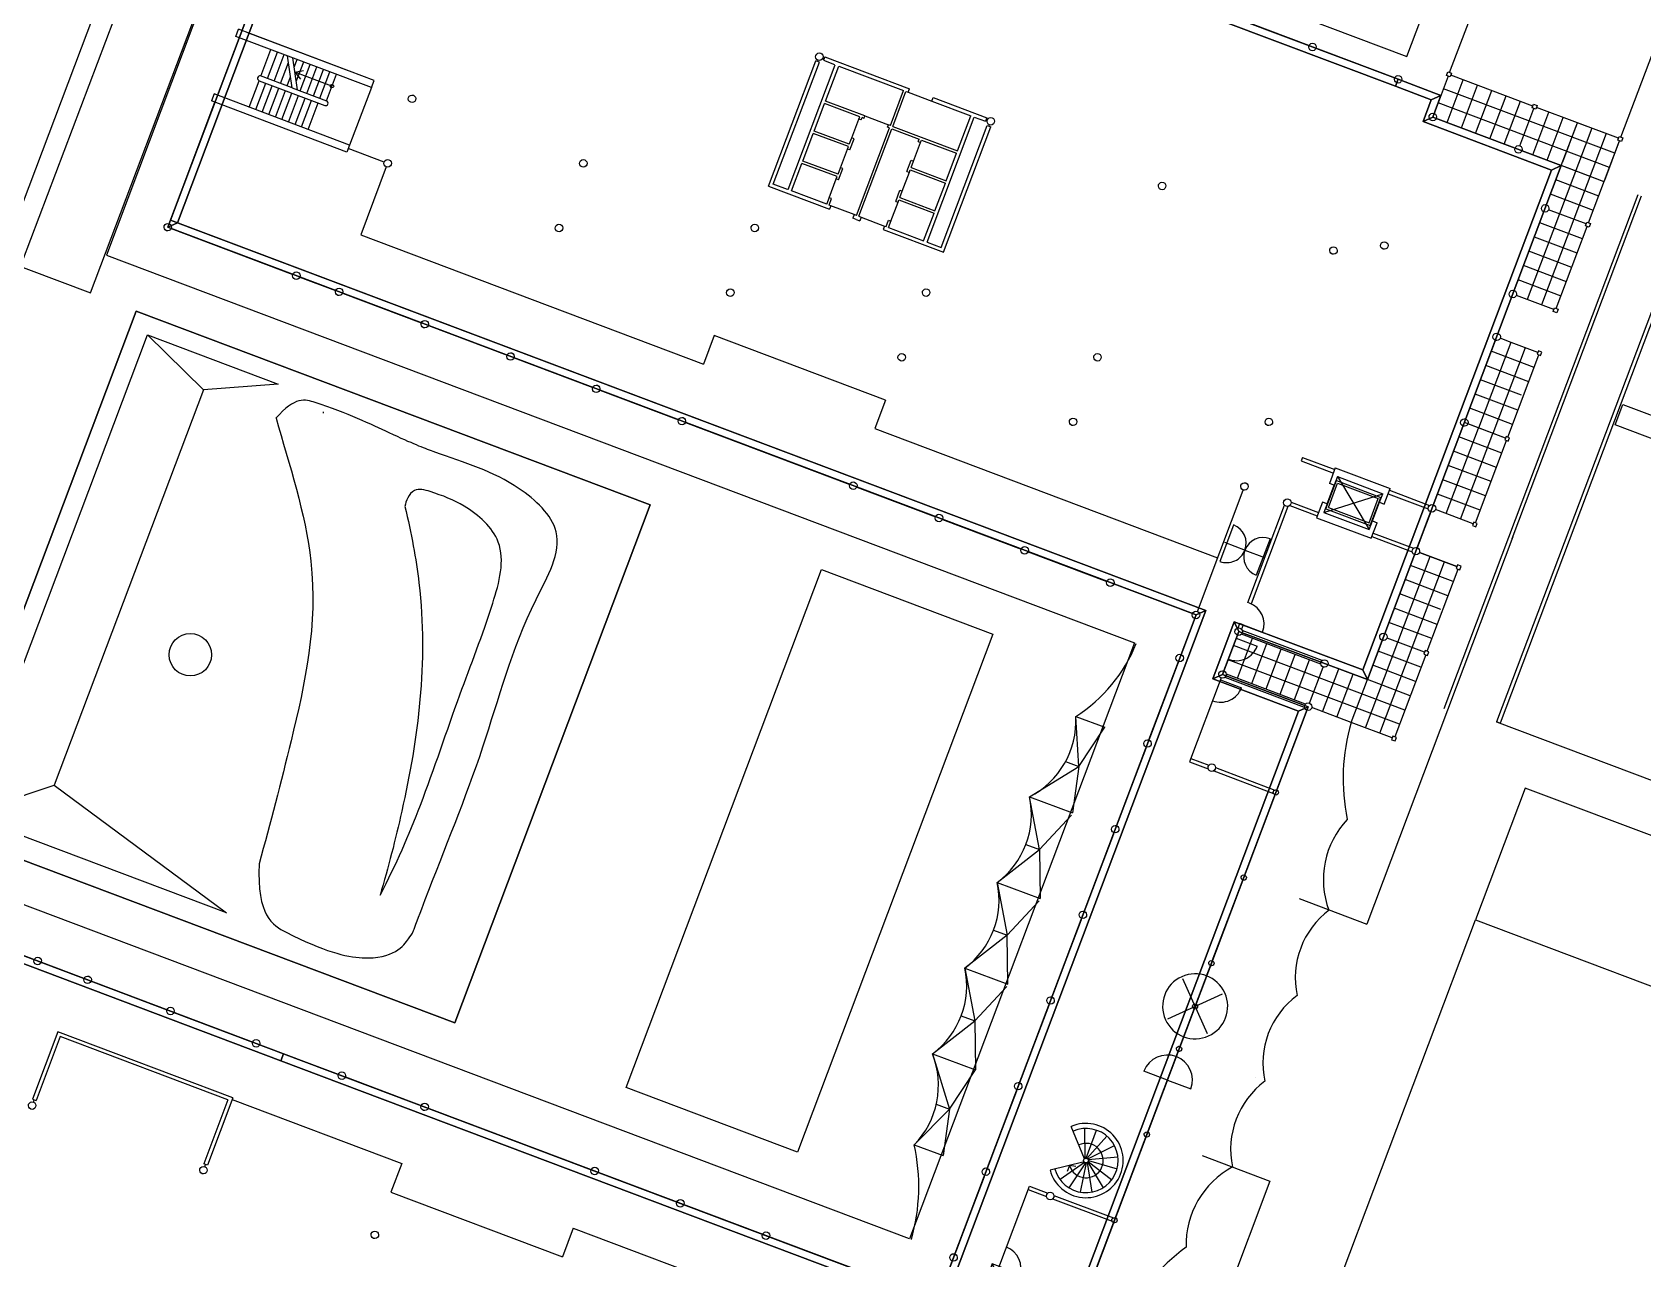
# Model space of a CAD drawing. Header units: millimetres. Extents: x 521005098 to 522149999836, y 174611071 to 175300000107.
# Drawn here: x 521922686028 to 521987053830, y 175031322689 to 175080360017 of the extents above; entities that cross this region are included whole.
import ezdxf

# ---------------------------------------------------------------- set-up
doc = ezdxf.new("R2010")
doc.units = ezdxf.units.MM
doc.header["$LTSCALE"] = 200
for name, color, linetype in [('0-35TEXT', 3, 'Continuous'), ('siteplan$0$0-35TEXT', 3, 'Continuous'), ('siteplan$0$siteplan$0$13', 1, 'Continuous'), ('siteplan$0$siteplan$0$22', 1, 'Continuous'), ('siteplan$0$siteplan$0$25', 1, 'Continuous'), ('siteplan$0$siteplan$0$27', 1, 'Continuous'), ('siteplan$0$siteplan$0$29', 1, 'Continuous'), ('siteplan$0$siteplan$0$30', 1, 'Continuous'), ('siteplan$0$siteplan$0$31', 1, 'Continuous'), ('siteplan$0$siteplan$0$32', 1, 'Continuous'), ('siteplan$0$siteplan$0$33', 1, 'Continuous'), ('siteplan$0$siteplan$0$42', 1, 'Continuous'), ('siteplan$0$siteplan$0$43', 1, 'Continuous'), ('siteplan$0$siteplan$0$48', 1, 'Continuous'), ('siteplan$0$siteplan$0$49', 1, 'Continuous'), ('siteplan$0$siteplan$0$5', 1, 'Continuous'), ('siteplan$0$siteplan$0$51', 1, 'Continuous'), ('siteplan$0$siteplan$0$53', 1, 'Continuous'), ('siteplan$0$siteplan$0$54', 1, 'Continuous'), ('siteplan$0$siteplan$0$55', 1, 'Continuous'), ('siteplan$0$siteplan$0$56', 1, 'Continuous'), ('siteplan$0$siteplan$0$62', 1, 'Continuous'), ('siteplan$0$siteplan$0$8', 1, 'Continuous')]:
    doc.layers.add(name, color=color, linetype=linetype)
doc.layers.get('siteplan$0$0-35TEXT').off()

# ---------------------------------------------------------------- blocks, each defined once
blk = doc.blocks.new('siteplan$0$siteplan')
at = {"layer": 'siteplan$0$siteplan$0$13', "color": 8}
for p, q in [((21464.74, 74935.321), (21464.214, 74936.614)), ((21464.77, 74935.339), (21464.755, 74936.534)), ((21464.805, 74935.344), (21465.227, 74936.463)), ((21464.839, 74935.336), (21465.64, 74936.223)), ((21464.868, 74935.316), (21465.938, 74935.85)), ((21464.722, 74935.2), (21463.366, 74934.871)), ((21464.746, 74935.174), (21463.767, 74934.488)), ((21464.777, 74935.159), (21464.117, 74934.162)), ((21464.812, 74935.157), (21464.562, 74933.987)), ((21464.846, 74935.167), (21465.039, 74933.987)), ((21464.873, 74935.189), (21465.484, 74934.161)), ((21464.888, 74935.288), (21466.079, 74935.393)), ((21464.89, 74935.219), (21465.835, 74934.486)), ((21464.895, 74935.254), (21466.042, 74934.916)), ((21464.141, 74935.059), (21464.048, 74934.813)), ((21464.4, 74935.012), (21464.141, 74935.059))]:
    blk.add_line(p, q, dxfattribs=at)
blk.add_circle((21464.801, 74935.25), 0.094, dxfattribs=at)
for radius, start, end in [(1.485, 194.77737, 113.29674), (1.285, 194.95755, 113.47692), (0.688, 196.12051, 114.63999)]:
    blk.add_arc((21464.801, 74935.25), radius, start, end, dxfattribs=at)
at = {"layer": 'siteplan$0$siteplan$0$22', "color": 8}
for p, q in [((21473.712, 74979.823), (21470.568, 74981.009)), ((21430.963, 74980.141), (21430.095, 74977.84)), ((21477.136, 74978.531), (21473.992, 74979.717)), ((21481.945, 74975.724), (21478.801, 74976.91)), ((21436.75, 74975.169), (21435.319, 74975.709)), ((21483.797, 74975.025), (21482.225, 74975.618)), ((21436.838, 74974.976), (21435.814, 74972.262)), ((21483.206, 74973.458), (21483.797, 74975.025)), ((21481.914, 74970.034), (21483.1, 74973.178)), ((21435.814, 74972.262), (21449.512, 74967.095)), ((21481.269, 74968.322), (21481.809, 74969.753)), ((21449.943, 74968.237), (21449.512, 74967.095)), ((21456.791, 74965.653), (21449.943, 74968.237)), ((21479.977, 74964.897), (21481.163, 74968.041)), ((21456.791, 74965.653), (21456.361, 74964.512)), ((21456.361, 74964.512), (21470.059, 74959.345)), ((21478.683, 74961.467), (21479.871, 74964.616)), ((21473.45, 74963.361), (21473.397, 74963.221)), ((21473.397, 74963.221), (21474.687, 74962.734)), ((21473.45, 74963.361), (21474.74, 74962.874)), ((21469.251, 74957.202), (21471.082, 74962.058)), ((21471.263, 74957.566), (21472.732, 74961.458)), ((21472.996, 74961.576), (21474.094, 74961.162)), ((21476.876, 74961.908), (21478.482, 74961.302)), ((21476.929, 74962.049), (21478.535, 74961.443)), ((21472.872, 74961.405), (21471.404, 74957.513)), ((21472.942, 74961.436), (21474.041, 74961.022)), ((21478.577, 74961.186), (21478.037, 74959.755)), ((21470.701, 74960.658), (21470.153, 74959.203)), ((21476.23, 74960.196), (21477.836, 74959.59)), ((21476.283, 74960.336), (21477.889, 74959.73)), ((21478.383, 74960.672), (21478.035, 74959.75)), ((21470.333, 74959.966), (21471.157, 74959.656)), ((21471.154, 74959.657), (21471.94, 74959.36)), ((21472.156, 74960.11), (21471.607, 74958.655)), ((21476.743, 74956.325), (21477.929, 74959.469)), ((21477.863, 74959.293), (21477.709, 74958.886)), ((21471.404, 74957.513), (21471.263, 74957.566)), ((21468.601, 74955.479), (21469.145, 74956.921)), ((21470.878, 74956.545), (21470.946, 74956.724)), ((21471.086, 74956.671), (21470.946, 74956.724)), ((21471.086, 74956.671), (21471.006, 74956.459)), ((21471.016, 74956.697), (21471.858, 74956.38)), ((21474.242, 74955.239), (21471.045, 74956.445)), ((21470.31, 74954.825), (21470.85, 74956.256)), ((21470.804, 74956.134), (21471.646, 74955.817)), ((21474.183, 74955.101), (21471.014, 74956.296)), ((21476.047, 74954.478), (21476.637, 74956.045)), ((21467.313, 74952.065), (21468.495, 74955.198)), ((21476.047, 74954.478), (21474.475, 74955.071)), ((21470.204, 74954.544), (21468.939, 74951.19)), ((21470.177, 74954.473), (21471.019, 74954.155)), ((21470.352, 74954.569), (21473.515, 74953.376)), ((21470.405, 74954.709), (21473.567, 74953.516)), ((21473.628, 74953.252), (21472.427, 74950.066)), ((21467.186, 74951.728), (21466.021, 74948.641)), ((21468.939, 74951.19), (21469.686, 74950.908)), ((21468.992, 74951.33), (21469.717, 74951.057)), ((21469.904, 74950.826), (21472.294, 74949.924)), ((21469.978, 74950.958), (21472.348, 74950.064)), ((21472.352, 74949.87), (21471.142, 74946.661)), ((21465.894, 74948.304), (21464.729, 74945.216)), ((21469.85, 74943.236), (21471.068, 74946.464)), ((21464.602, 74944.879), (21463.438, 74941.792)), ((21469.623, 74942.633), (21469.776, 74943.04)), ((21469.658, 74940.323), (21468.669, 74942.51)), ((21468.07, 74940.922), (21470.257, 74941.911)), ((21463.311, 74941.455), (21462.146, 74938.367)), ((21467.267, 74936.388), (21468.484, 74939.616)), ((21468.559, 74939.812), (21468.705, 74940.2)), ((21468.052, 74938.47), (21467.116, 74938.823)), ((21468.052, 74938.47), (21468.988, 74938.117)), ((21430.677, 74937.69), (21437.456, 74935.133)), ((21462.019, 74938.031), (21460.854, 74934.943)), ((21465.975, 74932.964), (21467.193, 74936.192)), ((21437.456, 74935.133), (21437.025, 74933.992)), ((21460.727, 74934.606), (21459.562, 74931.518)), ((21437.025, 74933.992), (21443.874, 74931.408)), ((21461.275, 74930.873), (21462.54, 74934.227)), ((21462.487, 74934.087), (21463.222, 74933.809)), ((21462.54, 74934.227), (21463.274, 74933.95)), ((21463.518, 74933.858), (21465.895, 74932.961)), ((21463.464, 74933.718), (21465.843, 74932.821)), ((21444.304, 74932.55), (21443.874, 74931.408)), ((21444.304, 74932.55), (21451.083, 74929.993)), ((21464.699, 74929.581), (21465.901, 74932.767))]:
    blk.add_line(p, q, dxfattribs=at)
blk.add_circle((21469.164, 74941.417), 0.1, dxfattribs=at)
for centre, radius, start, end in [((21470.427, 74959.931), 0.778, 339.3328, 69.3328), ((21470.427, 74959.931), 0.778, 249.3328, 339.3328), ((21471.882, 74959.382), 0.778, 159.3328, 249.3328), ((21471.882, 74959.382), 0.778, 69.3328, 159.3328), ((21471.016, 74956.697), 0.9, 339.3328, 69.3328), ((21470.804, 74956.134), 0.9, 249.3328, 339.3328), ((21470.177, 74954.473), 0.9, 249.3328, 339.3328), ((21469.164, 74941.417), 1.3, 114.3328, 204.3328), ((21469.164, 74941.417), 1.3, 24.3328, 114.3328), ((21469.164, 74941.417), 1.3, 294.3328, 24.3328), ((21469.164, 74941.417), 1.3, 204.3328, 294.3328), ((21468.052, 74938.47), 1, 339.3328, 159.3328), ((21461.302, 74930.944), 0.9, 339.3328, 69.3328)]:
    blk.add_arc(centre, radius, start, end, dxfattribs=at)
at = {"layer": 'siteplan$0$siteplan$0$25', "color": 8}
for p, q in [((21430.822, 74980.194), (21430.928, 74980.475)), ((21436.24, 74978.151), (21430.822, 74980.194)), ((21436.346, 74978.432), (21430.928, 74980.475)), ((21435.326, 74978.816), (21431.303, 74980.334)), ((21436.24, 74978.151), (21436.346, 74978.432)), ((21429.954, 74977.892), (21429.848, 74977.612)), ((21435.266, 74975.568), (21429.848, 74977.612)), ((21435.372, 74975.849), (21429.954, 74977.892)), ((21435.372, 74975.849), (21435.266, 74975.568)), ((21474.766, 74962.945), (21476.955, 74962.119)), ((21474.847, 74962.593), (21476.662, 74961.909)), ((21474.014, 74960.952), (21476.204, 74960.126)), ((21474.307, 74961.162), (21476.122, 74960.477)), ((21423.714, 74940.397), (21422.699, 74937.707)), ((21430.703, 74937.761), (21423.714, 74940.397)), ((21423.801, 74940.204), (21422.84, 74937.654)), ((21430.51, 74937.673), (21423.801, 74940.204)), ((21422.699, 74937.707), (21422.84, 74937.654)), ((21422.734, 74937.587), (21422.769, 74937.681)), ((21430.51, 74937.673), (21429.548, 74935.124)), ((21430.703, 74937.761), (21429.689, 74935.071)), ((21429.689, 74935.071), (21429.548, 74935.124)), ((21429.583, 74935.004), (21429.618, 74935.097))]:
    blk.add_line(p, q, dxfattribs=at)
at = {"layer": 'siteplan$0$siteplan$0$27', "color": 8}
for p, q in [((21431.827, 74978.606), (21432.226, 74979.665)), ((21432.089, 74978.507), (21432.488, 74979.566)), ((21432.351, 74978.409), (21432.75, 74979.467)), ((21432.612, 74978.31), (21432.93, 74979.151)), ((21433.158, 74978.964), (21433.274, 74979.269)), ((21433.24, 74978.387), (21433.536, 74979.171)), ((21433.398, 74978.013), (21433.798, 74979.072)), ((21433.66, 74977.914), (21434.06, 74978.973)), ((21433.922, 74977.816), (21434.322, 74978.874)), ((21431.358, 74977.363), (21431.756, 74978.419)), ((21431.62, 74977.264), (21432.018, 74978.32)), ((21431.882, 74977.165), (21432.28, 74978.221)), ((21432.874, 74978.211), (21433.012, 74978.574)), ((21434.184, 74977.717), (21434.584, 74978.775)), ((21434.446, 74977.618), (21434.846, 74978.677)), ((21432.144, 74977.067), (21432.542, 74978.123)), ((21432.406, 74976.968), (21432.804, 74978.024)), ((21432.668, 74976.869), (21433.066, 74977.925)), ((21432.93, 74976.77), (21433.328, 74977.826)), ((21433.192, 74976.671), (21433.59, 74977.727)), ((21433.453, 74976.572), (21433.852, 74977.628)), ((21433.715, 74976.474), (21434.114, 74977.53)), ((21481.212, 74952.787), (21507.964, 74942.696)), ((21482.353, 74950.143), (21480.366, 74944.877)), ((21488.072, 74947.986), (21482.353, 74950.143)), ((21473.31, 74926.172), (21480.366, 74944.877)), ((21480.366, 74944.877), (21487.852, 74942.053))]:
    blk.add_line(p, q, dxfattribs=at)
at = {"layer": 'siteplan$0$siteplan$0$29', "color": 8}
for p, q in [((21479.21, 74978.631), (21479.263, 74978.771)), ((21479.35, 74978.578), (21479.21, 74978.631)), ((21479.263, 74978.771), (21479.403, 74978.718)), ((21479.403, 74978.718), (21479.35, 74978.578)), ((21482.635, 74977.339), (21482.687, 74977.48)), ((21482.775, 74977.286), (21482.635, 74977.339)), ((21482.687, 74977.48), (21482.828, 74977.427)), ((21482.828, 74977.427), (21482.775, 74977.286)), ((21486.059, 74976.048), (21486.112, 74976.188)), ((21486.199, 74975.995), (21486.059, 74976.048)), ((21486.112, 74976.188), (21486.252, 74976.135)), ((21486.252, 74976.135), (21486.199, 74975.995)), ((21484.767, 74972.623), (21484.82, 74972.764)), ((21484.907, 74972.57), (21484.767, 74972.623)), ((21484.82, 74972.764), (21484.96, 74972.711)), ((21484.96, 74972.711), (21484.907, 74972.57)), ((21483.475, 74969.199), (21483.528, 74969.339)), ((21483.616, 74969.146), (21483.475, 74969.199)), ((21483.528, 74969.339), (21483.668, 74969.286)), ((21483.668, 74969.286), (21483.616, 74969.146)), ((21482.882, 74967.627), (21482.829, 74967.486)), ((21482.829, 74967.486), (21482.969, 74967.433)), ((21483.022, 74967.574), (21482.882, 74967.627)), ((21482.969, 74967.433), (21483.022, 74967.574)), ((21481.59, 74964.202), (21481.537, 74964.062)), ((21481.537, 74964.062), (21481.678, 74964.009)), ((21481.731, 74964.149), (21481.59, 74964.202)), ((21481.678, 74964.009), (21481.731, 74964.149)), ((21480.299, 74960.778), (21480.246, 74960.637)), ((21480.246, 74960.637), (21480.386, 74960.584)), ((21480.439, 74960.725), (21480.299, 74960.778)), ((21480.386, 74960.584), (21480.439, 74960.725)), ((21479.653, 74959.066), (21479.6, 74958.925)), ((21479.6, 74958.925), (21479.74, 74958.872)), ((21479.793, 74959.013), (21479.653, 74959.066)), ((21479.74, 74958.872), (21479.793, 74959.013)), ((21478.361, 74955.641), (21478.308, 74955.501)), ((21478.308, 74955.501), (21478.448, 74955.448)), ((21478.501, 74955.588), (21478.361, 74955.641)), ((21478.448, 74955.448), (21478.501, 74955.588)), ((21477.069, 74952.217), (21477.016, 74952.076)), ((21477.016, 74952.076), (21477.157, 74952.024)), ((21477.21, 74952.164), (21477.069, 74952.217)), ((21477.157, 74952.024), (21477.21, 74952.164))]:
    blk.add_line(p, q, dxfattribs=at)
for centre, radius, start, end in [((21454.146, 74979.38), 0.15, 69.3328, 69.33223), ((21473.852, 74979.77), 0.15, 69.3328, 69.33223), ((21477.276, 74978.479), 0.15, 69.3328, 69.33223), ((21437.865, 74977.698), 0.15, 249.3328, 249.33223), ((21460.995, 74976.797), 0.15, 69.3328, 69.33223), ((21478.662, 74976.968), 0.15, 69.3328, 69.33223), ((21482.087, 74975.676), 0.15, 69.3328, 69.33223), ((21436.891, 74975.116), 0.15, 249.3328, 249.33223), ((21444.714, 74975.115), 0.15, 249.3328, 249.33223), ((21467.844, 74974.213), 0.15, 69.3328, 69.33223), ((21483.153, 74973.318), 0.15, 69.3328, 69.33223), ((21428.104, 74972.563), 0.15, 69.3328, 69.33223), ((21443.74, 74972.532), 0.15, 249.3328, 249.33223), ((21451.563, 74972.531), 0.15, 69.3328, 69.33223), ((21474.693, 74971.63), 0.15, 69.3328, 69.33223), ((21476.725, 74971.831), 0.15, 69.3328, 69.33223), ((21433.241, 74970.625), 0.15, 249.3328, 249.33223), ((21434.953, 74969.979), 0.15, 69.3328, 69.33223), ((21450.588, 74969.949), 0.15, 69.3328, 69.33223), ((21458.411, 74969.948), 0.15, 69.3328, 69.33223), ((21481.861, 74969.893), 0.15, 69.3328, 69.33223), ((21438.377, 74968.687), 0.15, 69.3328, 69.33223), ((21481.216, 74968.181), 0.15, 69.3328, 69.33223), ((21441.802, 74967.396), 0.15, 69.3328, 69.33223), ((21457.437, 74967.365), 0.15, 69.3328, 69.33223), ((21465.26, 74967.364), 0.15, 249.3328, 249.33223), ((21445.226, 74966.104), 0.15, 69.3328, 69.33223), ((21448.651, 74964.812), 0.15, 69.3328, 69.33223), ((21464.286, 74964.782), 0.15, 249.3328, 249.33223), ((21472.109, 74964.781), 0.15, 249.3328, 249.33223), ((21479.924, 74964.757), 0.15, 69.3328, 69.33223), ((21455.5, 74962.229), 0.15, 69.3328, 69.33223), ((21471.135, 74962.198), 0.15, 249.3328, 249.33223), ((21472.848, 74961.553), 0.15, 69.3328, 69.33223), ((21478.63, 74961.327), 0.15, 249.3328, 249.33223), ((21458.924, 74960.937), 0.15, 69.3328, 69.33223), ((21462.349, 74959.645), 0.15, 69.3328, 69.33223), ((21477.984, 74959.615), 0.15, 249.3328, 249.33223), ((21465.773, 74958.353), 0.15, 69.3328, 69.33223), ((21469.198, 74957.062), 0.15, 69.3328, 69.33223), ((21470.903, 74956.397), 0.15, 69.3328, 69.33223), ((21476.69, 74956.185), 0.15, 249.3328, 249.33223), ((21468.548, 74955.339), 0.15, 249.3328, 249.33223), ((21474.332, 74955.119), 0.15, 249.3328, 249.33223), ((21470.257, 74954.684), 0.15, 69.3328, 69.33223), ((21473.681, 74953.393), 0.15, 69.3328, 69.33223), ((21467.26, 74951.925), 0.15, 249.3328, 249.33223), ((21469.828, 74950.956), 0.15, 69.3328, 69.33223), ((21472.389, 74949.968), 0.105, 69.3328, 69.33223), ((21465.968, 74948.5), 0.15, 249.3328, 249.33223), ((21471.105, 74946.562), 0.105, 69.3328, 69.33223), ((21464.676, 74945.076), 0.15, 249.3328, 249.33223), ((21422.907, 74943.229), 0.15, 69.3328, 69.33223), ((21469.813, 74943.138), 0.105, 69.3328, 69.33223), ((21424.899, 74942.478), 0.15, 249.3328, 249.33223), ((21424.899, 74942.478), 0.15, 160.65326, 161.62206), ((21463.385, 74941.651), 0.15, 69.3328, 69.33223), ((21428.212, 74941.228), 0.15, 249.3328, 249.33223), ((21431.636, 74939.936), 0.15, 249.3328, 249.33223), ((21468.522, 74939.714), 0.105, 249.3328, 249.33223), ((21435.061, 74938.645), 0.15, 249.3328, 249.33223), ((21462.093, 74938.227), 0.15, 69.3328, 69.33223), ((21422.681, 74937.447), 0.15, 69.3328, 69.33223), ((21438.373, 74937.395), 0.15, 249.3328, 249.33223), ((21467.23, 74936.29), 0.105, 249.3328, 249.33223), ((21429.53, 74934.863), 0.15, 249.3328, 249.33223), ((21445.166, 74934.833), 0.15, 249.3328, 249.33223), ((21460.801, 74934.803), 0.15, 69.3328, 69.33223), ((21463.37, 74933.834), 0.15, 249.3328, 249.33223), ((21448.59, 74933.541), 0.15, 249.3328, 249.33223), ((21465.938, 74932.865), 0.105, 249.3328, 249.33223), ((21436.379, 74932.28), 0.15, 249.3328, 249.33223), ((21452.015, 74932.249), 0.15, 249.3328, 249.33223), ((21459.509, 74931.378), 0.15, 69.3328, 69.33223)]:
    blk.add_arc(centre, radius, start, end, dxfattribs=at)
at = {"layer": 'siteplan$0$siteplan$0$30', "color": 8}
for p, q in [((21433.074, 74978.136), (21432.893, 74979.413)), ((21433.287, 74978.055), (21433.106, 74979.333)), ((21433.187, 74978.761), (21433.528, 74978.824)), ((21433.187, 74978.761), (21433.402, 74978.488)), ((21434.667, 74978.203), (21433.187, 74978.761))]:
    blk.add_line(p, q, dxfattribs=at)
blk.add_circle((21434.667, 74978.203), 0.0679, dxfattribs=at)
at = {"layer": 'siteplan$0$siteplan$0$31', "color": 8}
for p, q in [((21431.756, 74978.419), (21434.376, 74977.431)), ((21433.074, 74978.136), (21431.812, 74978.612)), ((21482.661, 74977.409), (21479.377, 74978.648)), ((21433.074, 74978.136), (21434.446, 74977.618)), ((21436.24, 74978.151), (21435.372, 74975.849)), ((21486.085, 74976.118), (21482.801, 74977.356)), ((21486.085, 74976.118), (21484.514, 74976.71)), ((21484.89, 74972.737), (21486.129, 74976.021)), ((21485.536, 74974.45), (21486.129, 74976.021)), ((21483.598, 74969.313), (21484.837, 74972.597)), ((21481.66, 74964.176), (21482.899, 74967.46)), ((21480.369, 74960.751), (21481.608, 74964.035)), ((21478.124, 74959.562), (21479.626, 74958.995)), ((21478.431, 74955.615), (21479.67, 74958.899)), ((21478.378, 74955.474), (21477.139, 74952.19)), ((21475.401, 74952.766), (21473.827, 74953.359)), ((21477.043, 74952.146), (21475.401, 74952.766))]:
    blk.add_line(p, q, dxfattribs=at)
for centre, start, end in [((21431.792, 74978.514), 78.21793, 249.3328), ((21434.411, 74977.524), 249.3328, 69.3328)]:
    blk.add_arc(centre, 0.1, start, end, dxfattribs=at)
at = {"layer": 'siteplan$0$siteplan$0$32', "color": 8}
for p, q in [((21474.766, 74962.945), (21474.531, 74962.323)), ((21474.384, 74961.309), (21474.808, 74962.432)), ((21474.436, 74961.503), (21474.719, 74962.252)), ((21474.487, 74961.356), (21474.854, 74962.329)), ((21474.719, 74962.252), (21474.531, 74962.323)), ((21474.847, 74962.593), (21474.719, 74962.252)), ((21474.808, 74962.432), (21476.586, 74961.761)), ((21474.847, 74962.593), (21476.122, 74960.477)), ((21474.854, 74962.329), (21476.482, 74961.715)), ((21476.721, 74961.497), (21476.955, 74962.119)), ((21474.249, 74961.574), (21474.014, 74960.952)), ((21474.436, 74961.503), (21474.249, 74961.574)), ((21474.307, 74961.162), (21476.662, 74961.909)), ((21474.436, 74961.503), (21474.307, 74961.162)), ((21476.115, 74960.742), (21476.482, 74961.715)), ((21476.162, 74960.639), (21476.586, 74961.761)), ((21476.251, 74960.819), (21476.534, 74961.567)), ((21476.534, 74961.567), (21476.662, 74961.909)), ((21476.534, 74961.567), (21476.721, 74961.497)), ((21474.384, 74961.309), (21476.162, 74960.639)), ((21474.487, 74961.356), (21476.115, 74960.742)), ((21476.122, 74960.477), (21476.251, 74960.819)), ((21476.251, 74960.819), (21476.438, 74960.748)), ((21476.204, 74960.126), (21476.438, 74960.748))]:
    blk.add_line(p, q, dxfattribs=at)
at = {"layer": 'siteplan$0$siteplan$0$33', "color": 8}
for p, q in [((21464.397, 74953.005), (21465.548, 74952.571)), ((21464.516, 74951.004), (21464.397, 74953.005)), ((21464.516, 74951.004), (21465.548, 74952.571)), ((21463.986, 74951.204), (21464.516, 74951.004)), ((21462.544, 74949.792), (21464.516, 74951.004)), ((21464.516, 74951.004), (21464.256, 74949.146)), ((21462.544, 74949.792), (21464.256, 74949.146)), ((21462.943, 74947.686), (21462.544, 74949.792)), ((21464.221, 74949.053), (21462.943, 74947.686)), ((21461.252, 74946.368), (21462.943, 74947.686)), ((21462.401, 74947.89), (21462.943, 74947.686)), ((21462.943, 74947.686), (21462.964, 74945.722)), ((21461.252, 74946.368), (21462.964, 74945.722)), ((21461.252, 74946.368), (21461.652, 74944.261)), ((21461.652, 74944.261), (21462.929, 74945.628)), ((21461.652, 74944.261), (21459.96, 74942.943)), ((21461.109, 74944.466), (21461.652, 74944.261)), ((21461.672, 74942.297), (21461.652, 74944.261)), ((21459.96, 74942.943), (21461.672, 74942.297)), ((21459.96, 74942.943), (21460.36, 74940.837)), ((21460.36, 74940.837), (21461.637, 74942.204)), ((21459.817, 74941.041), (21460.36, 74940.837)), ((21458.668, 74939.519), (21460.36, 74940.837)), ((21460.36, 74940.837), (21460.381, 74938.873)), ((21458.668, 74939.519), (21460.381, 74938.873)), ((21458.668, 74939.519), (21459.349, 74937.306)), ((21459.349, 74937.306), (21460.381, 74938.873)), ((21457.938, 74935.883), (21459.349, 74937.306)), ((21458.819, 74937.506), (21459.349, 74937.306)), ((21459.349, 74937.306), (21459.089, 74935.448)), ((21457.938, 74935.883), (21459.089, 74935.448))]:
    blk.add_line(p, q, dxfattribs=at)
for centre, radius, start, end in [((21461.044, 74958.237), 6.214, 302.65126, 338.15904), ((21460.972, 74952.839), 3.429, 297.28021, 2.76555), ((21483.014, 74950.519), 7.938, 163.55769, 191.83034), ((21459.235, 74949.084), 3.383, 306.59017, 12.07543), ((21477.79, 74946.486), 3.502, 136.61243, 200.54592), ((21457.943, 74945.66), 3.383, 306.59015, 12.07545), ((21476.546, 74942.554), 3.383, 126.59016, 192.07544), ((21456.652, 74942.235), 3.383, 306.59016, 12.07544), ((21475.239, 74939.136), 3.37, 126.44141, 192.22419), ((21455.476, 74938.269), 3.429, 315.90007, 21.38539), ((21473.985, 74935.697), 3.404, 126.80688, 191.85027), ((21474.089, 74939.569), 2.718, 201.6531890004459, 201.6531920002091), ((21450.366, 74934.215), 7.753, 344.12378, 12.41764), ((21472.36, 74931.873), 3.56, 118.63111, 181.42496), ((21473.323, 74925.599), 7.663, 126.16435, 155.3498)]:
    blk.add_arc(centre, radius, start, end, dxfattribs=at)
at = {"layer": 'siteplan$0$siteplan$0$42', "color": 8}
for p, q in [((21455.967, 74977.01), (21454.39, 74977.605)), ((21456.982, 74976.627), (21457.511, 74978.031)), ((21457.075, 74976.592), (21457.605, 74977.995)), ((21455.758, 74976.982), (21454.355, 74977.511)), ((21455.723, 74976.887), (21455.758, 74976.982)), ((21455.816, 74976.852), (21455.852, 74976.946)), ((21455.931, 74976.916), (21455.852, 74976.946)), ((21455.931, 74976.916), (21455.967, 74977.01)), ((21455.307, 74975.784), (21453.903, 74976.314)), ((21455.342, 74975.878), (21453.938, 74976.407)), ((21455.627, 74973.034), (21456.947, 74976.534)), ((21455.72, 74972.999), (21457.04, 74976.498)), ((21455.816, 74976.852), (21455.723, 74976.887)), ((21456.867, 74976.564), (21456.902, 74976.657)), ((21456.947, 74976.534), (21456.867, 74976.564)), ((21456.982, 74976.627), (21456.902, 74976.657)), ((21457.04, 74976.498), (21458.135, 74976.085)), ((21457.075, 74976.592), (21459.667, 74975.614)), ((21455.271, 74975.689), (21455.307, 74975.784)), ((21455.364, 74975.654), (21455.271, 74975.689)), ((21455.342, 74975.878), (21455.44, 74976.139)), ((21455.364, 74975.654), (21455.534, 74976.103)), ((21455.534, 74976.103), (21455.44, 74976.139)), ((21458.099, 74975.991), (21458.135, 74976.085)), ((21458.099, 74975.991), (21458.193, 74975.955)), ((21458.193, 74975.955), (21458.228, 74976.05)), ((21458.228, 74976.05), (21459.632, 74975.521)), ((21454.855, 74974.587), (21453.451, 74975.116)), ((21454.89, 74974.68), (21453.487, 74975.209)), ((21457.647, 74974.793), (21457.817, 74975.242)), ((21457.812, 74974.946), (21457.91, 74975.207)), ((21457.817, 74975.242), (21457.91, 74975.207)), ((21454.819, 74974.492), (21454.855, 74974.587)), ((21454.913, 74974.457), (21454.819, 74974.492)), ((21454.89, 74974.68), (21454.989, 74974.941)), ((21454.913, 74974.457), (21455.082, 74974.906)), ((21455.082, 74974.906), (21454.989, 74974.941)), ((21457.647, 74974.793), (21457.741, 74974.758)), ((21457.741, 74974.758), (21457.777, 74974.852)), ((21457.777, 74974.852), (21459.18, 74974.323)), ((21457.812, 74974.946), (21459.215, 74974.417)), ((21454.438, 74973.482), (21454.544, 74973.762)), ((21454.532, 74973.447), (21454.63, 74973.708)), ((21454.63, 74973.708), (21454.537, 74973.743)), ((21457.196, 74973.595), (21457.365, 74974.044)), ((21457.36, 74973.748), (21457.459, 74974.009)), ((21457.36, 74973.748), (21458.764, 74973.219)), ((21457.365, 74974.044), (21457.459, 74974.009)), ((21457.196, 74973.595), (21457.289, 74973.56)), ((21457.289, 74973.56), (21457.325, 74973.655)), ((21457.325, 74973.655), (21458.728, 74973.125)), ((21456.815, 74972.586), (21456.913, 74972.847)), ((21456.908, 74972.551), (21457.014, 74972.83)), ((21456.913, 74972.847), (21457.007, 74972.812))]:
    blk.add_line(p, q, dxfattribs=at)
at = {"layer": 'siteplan$0$siteplan$0$43', "color": 8}
for p, q in [((21457.698, 74977.96), (21458.634, 74977.607)), ((21455.967, 74977.01), (21456.902, 74976.657)), ((21455.44, 74976.139), (21455.723, 74976.887)), ((21454.989, 74974.941), (21455.271, 74975.689)), ((21457.91, 74975.207), (21458.193, 74975.955)), ((21454.537, 74973.743), (21454.819, 74974.492)), ((21457.459, 74974.009), (21457.741, 74974.758)), ((21455.533, 74973.07), (21454.597, 74973.422)), ((21457.007, 74972.812), (21457.289, 74973.56)), ((21455.814, 74972.964), (21456.749, 74972.611))]:
    blk.add_line(p, q, dxfattribs=at)
at = {"layer": 'siteplan$0$siteplan$0$48', "color": 8}
for p, q in [((21421.541, 74971.472), (21438.898, 75017.487)), ((21439.648, 75017.204), (21422.29, 74971.189)), ((21485.952, 74964.659), (21486.261, 74965.478)), ((21486.261, 74965.478), (21522.656, 74951.749)), ((21522.348, 74950.93), (21485.952, 74964.659))]:
    blk.add_line(p, q, dxfattribs=at)
at = {"layer": 'siteplan$0$siteplan$0$49', "color": 8}
for p, q in [((21436.358, 74993.593), (21428.491, 74972.738)), ((21477.17, 74978.198), (21436.358, 74993.593)), ((21478.602, 74977.658), (21477.17, 74978.198)), ((21478.276, 74976.793), (21478.602, 74977.658)), ((21483.411, 74974.85), (21478.276, 74976.793)), ((21475.871, 74954.864), (21483.411, 74974.85)), ((21428.491, 74972.738), (21469.584, 74957.236)), ((21469.584, 74957.236), (21459.038, 74929.279)), ((21469.87, 74954.51), (21470.727, 74956.782)), ((21470.727, 74956.782), (21475.871, 74954.864)), ((21473.295, 74953.218), (21469.87, 74954.51)), ((21464.471, 74929.827), (21473.295, 74953.218)), ((21432.628, 74939.242), (21417.945, 74944.78)), ((21459.038, 74929.279), (21432.628, 74939.242))]:
    blk.add_line(p, q, dxfattribs=at)
at = {"layer": 'siteplan$0$siteplan$0$5', "color": 8}
for p, q in [((21479.28, 74978.605), (21478.715, 74977.108)), ((21479.231, 74976.747), (21479.877, 74978.459)), ((21479.802, 74976.532), (21480.448, 74978.244)), ((21485.94, 74975.521), (21479.09, 74978.102)), ((21480.373, 74976.317), (21481.018, 74978.029)), ((21480.943, 74976.101), (21481.589, 74977.814)), ((21481.514, 74975.886), (21482.16, 74977.598)), ((21485.725, 74974.95), (21478.875, 74977.532)), ((21482.14, 74975.816), (21482.704, 74977.313)), ((21482.656, 74975.455), (21483.301, 74977.168)), ((21483.226, 74975.24), (21483.872, 74976.952)), ((21485.014, 74976.521), (21482.43, 74969.673)), ((21485.584, 74976.306), (21483.001, 74969.458)), ((21483.797, 74975.025), (21484.443, 74976.737)), ((21483.852, 74975.171), (21484.408, 74976.644)), ((21485.509, 74974.379), (21483.797, 74975.025)), ((21485.439, 74974.406), (21483.937, 74974.972)), ((21485.294, 74973.809), (21483.582, 74974.455)), ((21485.079, 74973.238), (21483.367, 74973.884)), ((21484.793, 74972.693), (21483.292, 74973.26)), ((21484.648, 74972.096), (21482.936, 74972.742)), ((21484.433, 74971.526), (21482.721, 74972.172)), ((21484.218, 74970.955), (21482.505, 74971.601)), ((21484.002, 74970.384), (21482.29, 74971.03)), ((21483.502, 74969.269), (21482, 74969.835)), ((21483.787, 74969.813), (21482.075, 74970.459)), ((21481.784, 74967.961), (21480.493, 74964.536)), ((21481.79, 74967.959), (21481.354, 74968.123)), ((21482.856, 74967.557), (21481.79, 74967.959)), ((21482.711, 74966.96), (21480.998, 74967.606)), ((21482.355, 74967.746), (21481.063, 74964.321)), ((21482.495, 74966.389), (21480.783, 74967.035)), ((21482.21, 74965.844), (21480.568, 74966.464)), ((21481.849, 74964.677), (21480.137, 74965.323)), ((21482.065, 74965.247), (21480.353, 74965.893)), ((21481.564, 74964.132), (21479.922, 74964.751)), ((21481.564, 74964.132), (21480.062, 74964.699)), ((21479.201, 74961.112), (21480.493, 74964.536)), ((21481.419, 74963.534), (21479.706, 74964.18)), ((21479.771, 74960.896), (21481.063, 74964.321)), ((21481.203, 74962.964), (21479.491, 74963.61)), ((21480.988, 74962.393), (21479.276, 74963.039)), ((21480.773, 74961.822), (21479.06, 74962.468)), ((21480.557, 74961.251), (21478.845, 74961.897)), ((21480.272, 74960.707), (21478.77, 74961.274)), ((21479.626, 74958.995), (21478.124, 74959.562)), ((21475.971, 74952.551), (21478.555, 74959.399)), ((21476.542, 74952.335), (21479.126, 74959.184)), ((21479.481, 74958.399), (21477.769, 74959.044)), ((21479.266, 74957.828), (21477.554, 74958.474)), ((21478.98, 74957.283), (21477.338, 74957.903)), ((21478.835, 74956.686), (21477.123, 74957.332)), ((21478.62, 74956.116), (21476.908, 74956.761)), ((21477.544, 74953.262), (21470.695, 74955.845)), ((21470.854, 74954.54), (21471.454, 74956.13)), ((21471.425, 74954.324), (21472.025, 74955.915)), ((21471.996, 74954.109), (21472.596, 74955.7)), ((21478.335, 74955.571), (21476.833, 74956.138)), ((21477.328, 74952.691), (21470.479, 74955.275)), ((21472.566, 74953.894), (21473.166, 74955.484)), ((21473.137, 74953.678), (21473.737, 74955.269)), ((21477.974, 74954.403), (21476.262, 74955.049)), ((21478.189, 74954.974), (21476.477, 74955.62)), ((21473.734, 74953.533), (21474.279, 74954.978)), ((21474.259, 74953.196), (21474.905, 74954.909)), ((21474.83, 74952.981), (21475.476, 74954.693)), ((21475.401, 74952.766), (21476.047, 74954.478)), ((21477.759, 74953.832), (21476.047, 74954.478))]:
    blk.add_line(p, q, dxfattribs=at)
at = {"layer": 'siteplan$0$siteplan$0$51', "color": 8}
for p, q in [((21428.104, 74972.563), (21436.183, 74993.98)), ((21436.183, 74993.98), (21477.276, 74978.479)), ((21428.491, 74972.738), (21436.358, 74993.593)), ((21436.358, 74993.593), (21477.17, 74978.198)), ((21477.17, 74978.198), (21478.602, 74977.658)), ((21477.276, 74978.479), (21478.989, 74977.833)), ((21478.602, 74977.658), (21478.276, 74976.793)), ((21478.989, 74977.833), (21478.662, 74976.968)), ((21478.662, 74976.968), (21483.797, 74975.025)), ((21478.276, 74976.793), (21483.411, 74974.85)), ((21483.797, 74975.025), (21476.047, 74954.478)), ((21483.411, 74974.85), (21475.871, 74954.864)), ((21469.198, 74957.062), (21428.104, 74972.563)), ((21469.584, 74957.236), (21428.21, 74972.844)), ((21458.864, 74929.666), (21469.198, 74957.062)), ((21459.038, 74929.279), (21469.584, 74957.236)), ((21470.727, 74956.782), (21469.87, 74954.51)), ((21470.903, 74956.397), (21470.257, 74954.684)), ((21475.871, 74954.864), (21470.727, 74956.782)), ((21476.047, 74954.478), (21470.903, 74956.397)), ((21469.87, 74954.51), (21473.295, 74953.218)), ((21470.257, 74954.684), (21473.681, 74953.393)), ((21473.295, 74953.218), (21464.471, 74929.827)), ((21473.681, 74953.393), (21464.646, 74929.441)), ((21417.77, 74945.167), (21432.734, 74939.522)), ((21417.945, 74944.78), (21432.628, 74939.242)), ((21432.628, 74939.242), (21459.038, 74929.279)), ((21432.734, 74939.522), (21458.864, 74929.666))]:
    blk.add_line(p, q, dxfattribs=at)
at = {"layer": 'siteplan$0$siteplan$0$53', "color": 8}
for p, q in [((21426.839, 74969.21), (21419.028, 74948.501)), ((21447.386, 74961.46), (21426.839, 74969.21)), ((21439.574, 74940.75), (21447.386, 74961.46)), ((21419.028, 74948.501), (21439.574, 74940.75))]:
    blk.add_line(p, q, dxfattribs=at)
at = {"layer": 'siteplan$0$siteplan$0$54', "color": 8}
for p, q in [((21420.058, 74949.075), (21427.295, 74968.26)), ((21427.295, 74968.26), (21429.528, 74966.065)), ((21427.295, 74968.26), (21432.511, 74966.293)), ((21429.528, 74966.065), (21423.568, 74950.263)), ((21432.511, 74966.293), (21429.528, 74966.065)), ((21420.058, 74949.075), (21423.568, 74950.263)), ((21423.568, 74950.263), (21430.445, 74945.157)), ((21430.445, 74945.157), (21420.058, 74949.075))]:
    blk.add_line(p, q, dxfattribs=at)
for points, knots in [([(21431.757, 74947.118), (21431.657, 74945.021), (21434.032, 74943.674), (21436.929, 74942.99), (21437.894, 74944.353), (21437.894, 74944.353), (21438.96, 74947.208), (21440.846, 74951.741), (21442.038, 74956.498), (21444.288, 74960.311), (21441.7, 74962.668), (21439.74, 74963.189), (21437.603, 74964.019), (21434.978, 74965.283), (21433.179, 74965.807), (21432.426, 74964.928)], [0, 0, 0, 0, 0.008279, 0.031158, 0.075801, 0.114797, 0.17035, 0.398114, 0.616666, 0.715419, 0.794809, 0.925324, 0.963626, 0.991502, 1, 1, 1, 1]), ([(21432.431, 74964.932), (21432.95, 74963.104), (21434.489, 74958.453), (21433.218, 74952.629), (21432.2, 74948.734), (21431.757, 74947.118)], [0, 0, 0, 0, 0.303888, 0.707845, 1, 1, 1, 1]), ([(21434.319, 74965.182), (21434.317, 74965.173), (21434.315, 74965.164), (21434.312, 74965.145), (21434.311, 74965.135), (21434.31, 74965.124), (21434.31, 74965.124), (21434.31, 74965.124)], [0, 0, 0, 0, 0.492707, 0.492707, 0.985414, 0.985414, 1, 1, 1, 1]), ([(21436.589, 74945.862), (21437.24, 74947.092), (21438.366, 74949.707), (21439.646, 74953.65), (21440.975, 74956.964), (21441.784, 74959.956), (21440.096, 74961.443), (21438.919, 74961.904), (21437.998, 74962.169), (21437.67, 74961.765), (21437.601, 74961.52), (21437.584, 74961.398)], [0, 0, 0, 0, 0.194927, 0.433822, 0.630071, 0.753869, 0.853855, 0.929424, 0.960991, 0.981264, 1, 1, 1, 1]), ([(21437.584, 74961.398), (21437.844, 74960.303), (21438.636, 74956.015), (21437.955, 74951.024), (21436.918, 74946.969), (21436.589, 74945.862)], [0, 0, 0, 0, 0.178493, 0.772661, 1, 1, 1, 1])]:
    blk.add_open_spline(points, degree=3, knots=knots, dxfattribs=at)
at = {"layer": 'siteplan$0$siteplan$0$55', "color": 8}
blk.add_circle((21429.006, 74955.473), 0.85, dxfattribs=at)
at = {"layer": 'siteplan$0$siteplan$0$56', "color": 8}
for p, q in [((21419.028, 74948.501), (21426.839, 74969.21)), ((21426.839, 74969.21), (21447.386, 74961.46)), ((21447.386, 74961.46), (21439.574, 74940.75)), ((21439.574, 74940.75), (21419.028, 74948.501))]:
    blk.add_line(p, q, dxfattribs=at)
at = {"layer": 'siteplan$0$siteplan$0$62', "color": 8}
for p, q in [((21498.078, 74997.497), (21481.212, 74952.787)), ((21498.218, 74997.444), (21481.353, 74952.734)), ((21479.116, 74953.32), (21486.866, 74973.867)), ((21481.839, 74960.116), (21487.006, 74973.814)), ((21481.866, 74960.187), (21476.026, 74944.706)), ((21481.353, 74952.734), (21481.212, 74952.787))]:
    blk.add_line(p, q, dxfattribs=at)
at = {"layer": 'siteplan$0$siteplan$0$8', "color": 8}
for p, q in [((21425.02, 74969.94), (21445.766, 75024.937)), ((21486.182, 74976.162), (21494.87, 74999.195)), ((21434.745, 74995.564), (21425.649, 74971.452)), ((21443.306, 74992.335), (21477.621, 74979.391)), ((21477.621, 74979.391), (21481.039, 74988.453)), ((21479.333, 74978.745), (21482.751, 74987.807)), ((21452.112, 74974.2), (21454.005, 74979.219)), ((21452.305, 74974.287), (21454.146, 74979.167)), ((21452.895, 74974.065), (21454.779, 74979.061)), ((21454.146, 74979.167), (21454.005, 74979.219)), ((21454.075, 74979.193), (21454.093, 74979.24)), ((21454.333, 74979.31), (21454.286, 74979.327)), ((21454.36, 74979.38), (21454.307, 74979.239)), ((21454.307, 74979.239), (21454.751, 74979.072)), ((21454.36, 74979.38), (21457.751, 74978.1)), ((21454.39, 74977.605), (21454.92, 74979.008)), ((21454.92, 74979.008), (21457.511, 74978.031)), ((21428.157, 74972.703), (21429.989, 74977.559)), ((21457.605, 74977.995), (21457.698, 74977.96)), ((21457.698, 74977.96), (21457.751, 74978.1)), ((21458.634, 74977.607), (21458.687, 74977.747)), ((21458.634, 74977.607), (21460.197, 74977.018)), ((21458.687, 74977.747), (21460.834, 74976.937)), ((21453.938, 74976.407), (21454.355, 74977.511)), ((21458.452, 74971.968), (21460.337, 74976.965)), ((21459.667, 74975.614), (21460.197, 74977.018)), ((21460.337, 74976.965), (21460.781, 74976.797)), ((21460.834, 74976.937), (21460.781, 74976.797)), ((21453.487, 74975.209), (21453.903, 74976.314)), ((21459.014, 74971.757), (21460.854, 74976.636)), ((21459.101, 74971.563), (21460.995, 74976.583)), ((21460.808, 74976.867), (21460.855, 74976.85)), ((21460.854, 74976.636), (21460.995, 74976.583)), ((21460.924, 74976.609), (21460.942, 74976.656)), ((21453.035, 74974.012), (21453.451, 74975.116)), ((21459.215, 74974.417), (21459.632, 74975.521)), ((21452.112, 74974.2), (21454.544, 74973.282)), ((21452.866, 74974.075), (21452.305, 74974.287)), ((21454.438, 74973.482), (21453.035, 74974.012)), ((21458.764, 74973.219), (21459.18, 74974.323)), ((21454.597, 74973.422), (21454.532, 74973.447)), ((21454.597, 74973.422), (21454.544, 74973.282)), ((21455.533, 74973.07), (21455.48, 74972.929)), ((21455.627, 74973.034), (21455.533, 74973.07)), ((21458.312, 74972.021), (21458.728, 74973.125)), ((21418.373, 74972.447), (21425.02, 74969.94)), ((21428.244, 74972.51), (21433.1, 74970.678)), ((21455.62, 74972.876), (21455.48, 74972.929)), ((21455.62, 74972.876), (21455.761, 74972.823)), ((21455.72, 74972.999), (21455.814, 74972.964)), ((21455.814, 74972.964), (21455.761, 74972.823)), ((21456.749, 74972.611), (21456.696, 74972.47)), ((21456.696, 74972.47), (21459.101, 74971.563)), ((21456.749, 74972.611), (21456.815, 74972.586)), ((21456.908, 74972.551), (21458.312, 74972.021)), ((21458.452, 74971.968), (21459.014, 74971.757)), ((21425.649, 74971.452), (21466.743, 74955.951)), ((21433.381, 74970.572), (21434.813, 74970.032)), ((21435.093, 74969.926), (21438.237, 74968.74)), ((21438.518, 74968.635), (21441.662, 74967.449)), ((21441.942, 74967.343), (21445.086, 74966.157)), ((21445.367, 74966.051), (21448.511, 74964.865)), ((21448.791, 74964.759), (21455.359, 74962.282)), ((21455.64, 74962.176), (21458.784, 74960.99)), ((21459.065, 74960.884), (21462.208, 74959.698)), ((21462.489, 74959.592), (21465.633, 74958.406)), ((21446.423, 74938.167), (21454.235, 74958.876)), ((21454.235, 74958.876), (21461.084, 74956.292)), ((21465.914, 74958.301), (21469.057, 74957.115)), ((21461.084, 74956.292), (21453.272, 74935.583)), ((21466.743, 74955.951), (21457.754, 74932.121)), ((21457.754, 74932.121), (21416.66, 74947.622)), ((21473.323, 74945.725), (21476.026, 74944.706)), ((21417.91, 74945.114), (21422.766, 74943.282)), ((21423.047, 74943.176), (21424.759, 74942.531)), ((21425.04, 74942.425), (21428.071, 74941.281)), ((21428.352, 74941.175), (21431.496, 74939.989)), ((21431.777, 74939.883), (21434.92, 74938.698)), ((21435.201, 74938.592), (21438.233, 74937.448)), ((21453.272, 74935.583), (21446.423, 74938.167)), ((21438.513, 74937.342), (21445.025, 74934.886)), ((21469.448, 74935.453), (21472.151, 74934.433)), ((21445.306, 74934.78), (21448.45, 74933.594)), ((21472.151, 74934.433), (21466.984, 74920.735)), ((21448.73, 74933.488), (21451.874, 74932.302)), ((21452.155, 74932.196), (21455.299, 74931.011))]:
    blk.add_line(p, q, dxfattribs=at)
at = {"layer": 'siteplan$0$siteplan$0$51', "color": 8}
mesh = blk.add_polyface(dxfattribs=at)
corners = [(21397.743, 74891.224), (21397.356, 74891.049), (21399.481, 74890.568), (21399.095, 74890.393), (21460.576, 74929.02), (21460.189, 74928.846), (21465.712, 74927.082), (21465.326, 74926.907), (21438.236, 74854.242), (21437.85, 74854.068), (21439.948, 74853.596), (21439.562, 74853.422), (21379.179, 74842.436), (21378.792, 74842.261), (21384.456, 74840.446), (21384.069, 74840.271), (21382.889, 74836.291), (21382.502, 74836.117), (21432.733, 74939.523), (21432.628, 74939.242), (21432.095, 74837.962), (21431.708, 74837.787), (21433.805, 74837.317), (21433.418, 74837.142), (21410.025, 74923.785), (21409.638, 74923.61), (21411.764, 74923.129), (21411.377, 74922.954), (21470.257, 74954.684), (21469.87, 74954.51), (21473.681, 74953.393), (21473.295, 74953.218), (21477.276, 74978.478), (21477.17, 74978.198), (21478.989, 74977.833), (21478.602, 74977.658), (21478.662, 74976.968), (21478.276, 74976.793), (21483.797, 74975.025), (21483.411, 74974.85), (21469.584, 74957.236), (21428.491, 74972.738), (21469.198, 74957.062), (21385.46, 74858.664), (21384.933, 74858.542), (21387.199, 74858.008), (21386.812, 74857.833), (21420.642, 74824.006), (21420.817, 74823.619), (21426.753, 74824.651), (21426.928, 74824.264), (21432.894, 74840.931), (21433.069, 74840.545), (21384.065, 74856.24), (21384.24, 74855.853), (21396.488, 74888.747), (21396.662, 74888.361), (21408.77, 74921.308), (21408.945, 74920.921), (21461.047, 74931.119), (21461.222, 74930.733), (21417.77, 74945.167), (21417.945, 74944.78), (21470.727, 74956.782), (21470.903, 74956.397), (21436.183, 74993.98), (21436.358, 74993.593), (21428.104, 74972.563), (21476.047, 74954.478), (21475.871, 74954.864), (21464.646, 74929.441), (21464.471, 74929.827), (21459.038, 74929.279), (21458.863, 74929.666), (21410.683, 74920.266), (21410.509, 74920.652), (21398.401, 74887.705), (21398.226, 74888.092), (21385.179, 74858.769), (21386.119, 74855.145), (21385.944, 74855.531), (21434.782, 74839.899), (21434.607, 74840.285), (21428.638, 74823.619), (21428.463, 74824.006), (21420.171, 74821.907), (21419.997, 74822.294), (21425.954, 74821.682), (21425.779, 74822.068), (21428.491, 74972.738), (21428.21, 74972.844), (21385.039, 74858.822)]
mesh.append_faces([[corners[k] for k in face] for face in [(41, 40, 89), (66, 65, 90, 89), (67, 41, 90)]], dxfattribs={"vtx0": -1, "color": 8})
mesh.append_faces([[corners[k] for k in face] for face in [(44, 43, 78, 91)]], dxfattribs={"vtx0": -1, "vtx1": -1, "color": 8})
mesh.append_faces([[corners[k] for k in face] for face in [(40, 41, 67, 42)]], dxfattribs={"vtx0": -1, "vtx1": -1, "vtx3": -1, "color": 8})
mesh.append_faces([[corners[k] for k in face] for face in [(0, 1, 3, 2), (1, 0, 58, 57), (2, 3, 77, 76), (4, 5, 7, 6), (5, 4, 60, 59), (6, 7, 9, 8), (8, 9, 11, 10), (10, 11, 82, 81), (12, 13, 15, 14), (13, 12, 54, 53), (14, 15, 17, 16), (16, 17, 85, 86), (18, 19, 72, 73), (19, 18, 61, 62), (20, 21, 23, 22), (21, 20, 52, 51), (22, 23, 84, 83), (24, 25, 27, 26), (25, 24, 62, 61), (26, 27, 75, 74), (28, 29, 31, 30), (29, 28, 64, 63), (30, 31, 71, 70), (32, 33, 35, 34), (33, 32, 65, 66), (34, 35, 37, 36), (36, 37, 39, 38), (38, 39, 69, 68), (40, 42, 73, 72), (43, 44, 46, 45), (45, 46, 80, 79), (47, 48, 87, 88), (48, 47, 86, 85), (49, 50, 83, 84), (50, 49, 88, 87), (51, 52, 81, 82), (53, 54, 79, 80), (55, 56, 76, 77), (56, 55, 78, 43), (57, 58, 74, 75), (59, 60, 70, 71), (63, 64, 68, 69)]], dxfattribs={"vtx0": -1, "vtx2": -1, "color": 8})
blk = doc.blocks.new('siteplan')
at = {"layer": 'siteplan$0$0-35TEXT', "xscale": 1000, "yscale": 1000, "zscale": 1000}
blk.add_blockref('siteplan$0$siteplan', (500000000, 100000000), dxfattribs=at)

msp = doc.modelspace()

# ---------------------------------------------------------------- block references
at = {"layer": '0-35TEXT', "xscale": 1000, "yscale": 1000, "zscale": 1000}
msp.add_blockref('siteplan', (500000094.73971, 99999891.38169), dxfattribs=at)

doc.saveas('drawing.dxf')
